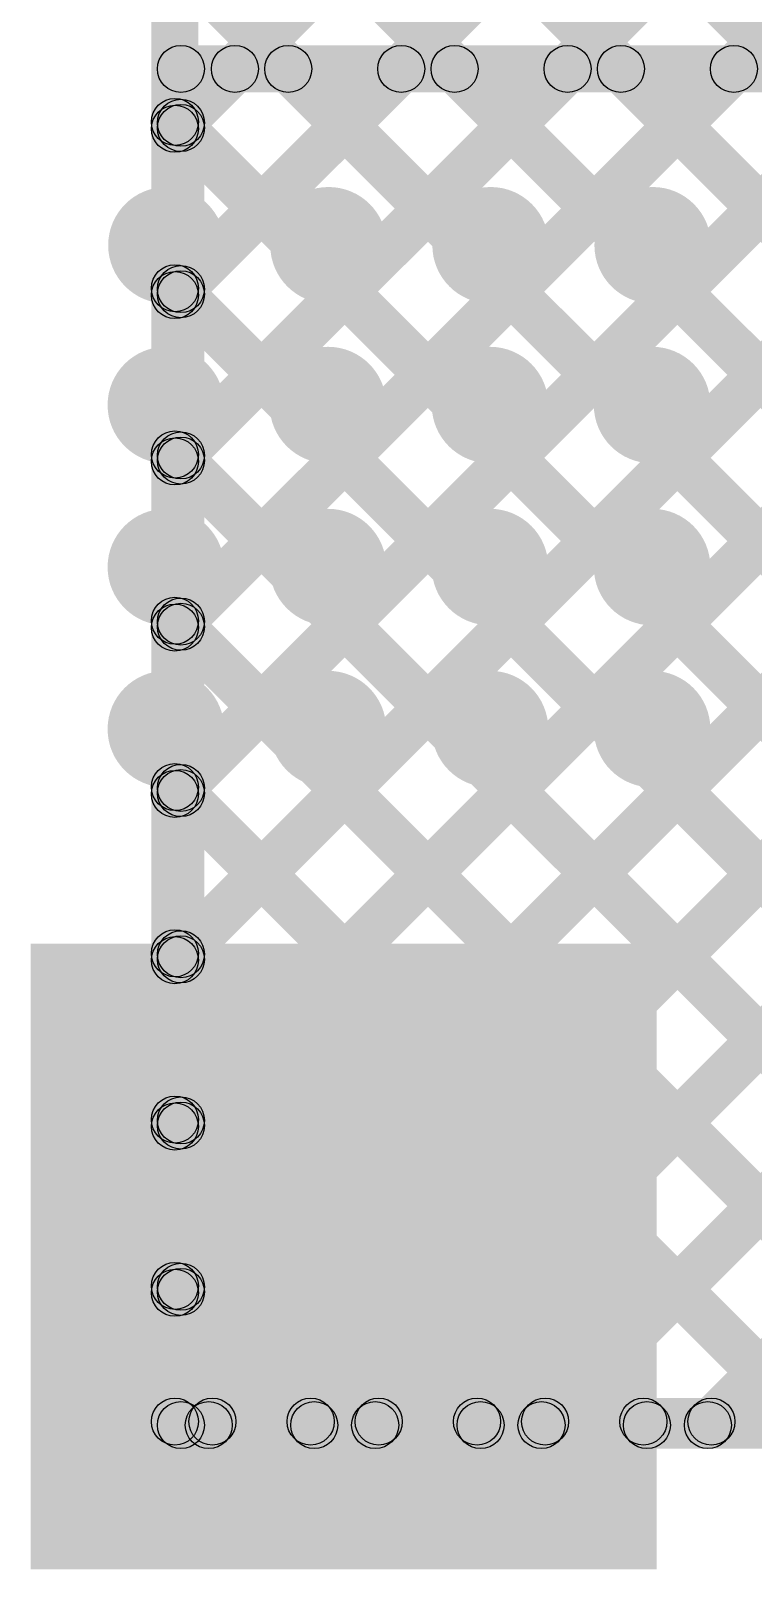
# Model space of a CAD drawing. Header units: millimetres. Extents: x -0.28 to 3.03, y -0.05 to 3.12.
# Drawn here: x 0.0255 to 0.1483, y 0.0258 to 0.2875 of the extents above; entities that cross this region are included whole.
import ezdxf

# ---------------------------------------------------------------- set-up
doc = ezdxf.new("R2010")
doc.units = ezdxf.units.MM
doc.header["$MEASUREMENT"] = 0
for name, color, linetype in [('BottomLayer', 5, 'Continuous'), ('BottomSolder', 6, 'Continuous'), ('PadHoleLayer', 156, 'Continuous'), ('TopLayer', 1, 'Continuous'), ('TopSolder', 216, 'Continuous'), ('ViaHoleLayer', 16, 'Continuous')]:
    doc.layers.add(name, color=color, linetype=linetype)

msp = doc.modelspace()

# ---------------------------------------------------------------- hatches: boundary and pattern name
at = {"layer": 'BottomLayer'}
for points in [[(0.046, 2.09102), (0.054, 2.09102), (0.054, 0.0509), (0.046, 0.0509)], [(0.05283, 0.12656), (0.04717, 0.13222), (0.48928, 0.57433), (0.49494, 0.56867)], [(0.05283, 0.09828), (0.04717, 0.10393), (0.51757, 0.57433), (0.52323, 0.56867)], [(0.05283, 0.18313), (0.04717, 0.18879), (0.43272, 0.57433), (0.43837, 0.56867)], [(0.05283, 0.06999), (0.04717, 0.07565), (0.54585, 0.57433), (0.55151, 0.56867)], [(0.05283, 0.06999), (0.04717, 0.07565), (0.54585, 0.57433), (0.55151, 0.56867)], [(0.05283, 0.15484), (0.04717, 0.1605), (0.461, 0.57433), (0.46666, 0.56867)], [(0.05283, 0.2397), (0.04717, 0.24535), (0.37615, 0.57433), (0.3818, 0.56867)], [(0.05283, 0.21141), (0.04717, 0.21707), (0.40443, 0.57433), (0.41009, 0.56867)], [(0.05283, 0.26798), (0.04717, 0.27364), (0.34786, 0.57433), (0.35352, 0.56867)], [(0.0592, 0.04808), (0.05354, 0.05373), (0.57414, 0.57433), (0.57979, 0.56867)], [(0.08748, 0.04808), (0.08183, 0.05373), (0.60242, 0.57433), (0.60808, 0.56867)], [(0.11577, 0.04808), (0.11011, 0.05373), (0.63071, 0.57433), (0.63636, 0.56867)], [(0.14405, 0.04808), (0.13839, 0.05373), (0.65899, 0.57433), (0.66465, 0.56867)], [(0.04717, 0.38229), (0.05283, 0.38794), (0.38704, 0.05373), (0.38138, 0.04808)], [(0.04717, 0.354), (0.05283, 0.35966), (0.35875, 0.05373), (0.3531, 0.04808)], [(0.04717, 0.32572), (0.05283, 0.33137), (0.33047, 0.05373), (0.32481, 0.04808)], [(0.04717, 0.29743), (0.05283, 0.30309), (0.30219, 0.05373), (0.29653, 0.04808)], [(0.04717, 0.26915), (0.05283, 0.27481), (0.2739, 0.05373), (0.26824, 0.04808)], [(0.04717, 0.24086), (0.05283, 0.24652), (0.24562, 0.05373), (0.23996, 0.04808)], [(0.04717, 0.21258), (0.05283, 0.21824), (0.21733, 0.05373), (0.21168, 0.04808)], [(0.04717, 0.1843), (0.05283, 0.18995), (0.18905, 0.05373), (0.18339, 0.04808)], [(0.04717, 0.15601), (0.05283, 0.16167), (0.16076, 0.05373), (0.15511, 0.04808)], [(0.04717, 0.12773), (0.05283, 0.13338), (0.13248, 0.05373), (0.12682, 0.04808)], [(0.02949, 0.02979), (0.02949, 0.12821), (0.12791, 0.12821), (0.12791, 0.02979)], [(0.04717, 0.09944), (0.05283, 0.1051), (0.1042, 0.05373), (0.09854, 0.04808)], [(0.04717, 0.07116), (0.05283, 0.07682), (0.07591, 0.05373), (0.07025, 0.04808)], [(0.05, 0.0469), (0.05, 0.0549), (0.54579, 0.0549), (0.54579, 0.0469)]]:
    msp.add_hatch(color=5, dxfattribs=at).paths.add_polyline_path(points)
h = msp.add_hatch(color=5, dxfattribs=at)
edge = h.paths.add_edge_path()
edge.add_arc((0.05, 0.27198), 0.004, 0, 360)
h = msp.add_hatch(color=5, dxfattribs=at)
edge = h.paths.add_edge_path()
edge.add_arc((0.05, 0.27081), 0.004, 0, 360)
h = msp.add_hatch(color=5, dxfattribs=at)
edge = h.paths.add_edge_path()
edge.add_arc((0.04856, 0.251), 0.00886, 0, 360)
h = msp.add_hatch(color=5, dxfattribs=at)
edge = h.paths.add_edge_path()
edge.add_arc((0.07612, 0.251), 0.00886, 0, 360)
h = msp.add_hatch(color=5, dxfattribs=at)
edge = h.paths.add_edge_path()
edge.add_arc((0.10368, 0.251), 0.00886, 0, 360)
h = msp.add_hatch(color=5, dxfattribs=at)
edge = h.paths.add_edge_path()
edge.add_arc((0.13124, 0.251), 0.00886, 0, 360)
h = msp.add_hatch(color=5, dxfattribs=at)
edge = h.paths.add_edge_path()
edge.add_arc((0.05, 0.24369), 0.004, 0, 360)
h = msp.add_hatch(color=5, dxfattribs=at)
edge = h.paths.add_edge_path()
edge.add_arc((0.05, 0.24253), 0.004, 0, 360)
h = msp.add_hatch(color=5, dxfattribs=at)
edge = h.paths.add_edge_path()
edge.add_arc((0.04846, 0.22382), 0.00886, 0, 360)
h = msp.add_hatch(color=5, dxfattribs=at)
edge = h.paths.add_edge_path()
edge.add_arc((0.07602, 0.22382), 0.00886, 0, 360)
h = msp.add_hatch(color=5, dxfattribs=at)
edge = h.paths.add_edge_path()
edge.add_arc((0.10358, 0.22382), 0.00886, 0, 360)
h = msp.add_hatch(color=5, dxfattribs=at)
edge = h.paths.add_edge_path()
edge.add_arc((0.13114, 0.22382), 0.00886, 0, 360)
h = msp.add_hatch(color=5, dxfattribs=at)
edge = h.paths.add_edge_path()
edge.add_arc((0.05, 0.21541), 0.004, 0, 360)
h = msp.add_hatch(color=5, dxfattribs=at)
edge = h.paths.add_edge_path()
edge.add_arc((0.05, 0.21424), 0.004, 0, 360)
h = msp.add_hatch(color=5, dxfattribs=at)
edge = h.paths.add_edge_path()
edge.add_arc((0.04846, 0.19626), 0.00886, 0, 360)
h = msp.add_hatch(color=5, dxfattribs=at)
edge = h.paths.add_edge_path()
edge.add_arc((0.07602, 0.19626), 0.00886, 0, 360)
h = msp.add_hatch(color=5, dxfattribs=at)
edge = h.paths.add_edge_path()
edge.add_arc((0.10358, 0.19626), 0.00886, 0, 360)
h = msp.add_hatch(color=5, dxfattribs=at)
edge = h.paths.add_edge_path()
edge.add_arc((0.13114, 0.19626), 0.00886, 0, 360)
h = msp.add_hatch(color=5, dxfattribs=at)
edge = h.paths.add_edge_path()
edge.add_arc((0.05, 0.18712), 0.004, 0, 360)
h = msp.add_hatch(color=5, dxfattribs=at)
edge = h.paths.add_edge_path()
edge.add_arc((0.05, 0.18596), 0.004, 0, 360)
h = msp.add_hatch(color=5, dxfattribs=at)
edge = h.paths.add_edge_path()
edge.add_arc((0.04846, 0.1687), 0.00886, 0, 360)
h = msp.add_hatch(color=5, dxfattribs=at)
edge = h.paths.add_edge_path()
edge.add_arc((0.07602, 0.1687), 0.00886, 0, 360)
h = msp.add_hatch(color=5, dxfattribs=at)
edge = h.paths.add_edge_path()
edge.add_arc((0.10358, 0.1687), 0.00886, 0, 360)
h = msp.add_hatch(color=5, dxfattribs=at)
edge = h.paths.add_edge_path()
edge.add_arc((0.13114, 0.1687), 0.00886, 0, 360)
h = msp.add_hatch(color=5, dxfattribs=at)
edge = h.paths.add_edge_path()
edge.add_arc((0.05, 0.15884), 0.004, 0, 360)
h = msp.add_hatch(color=5, dxfattribs=at)
edge = h.paths.add_edge_path()
edge.add_arc((0.05, 0.15767), 0.004, 0, 360)
h = msp.add_hatch(color=5, dxfattribs=at)
edge = h.paths.add_edge_path()
edge.add_arc((0.05, 0.13056), 0.004, 0, 360)
h = msp.add_hatch(color=5, dxfattribs=at)
edge = h.paths.add_edge_path()
edge.add_arc((0.05, 0.12939), 0.004, 0, 360)
h = msp.add_hatch(color=5, dxfattribs=at)
edge = h.paths.add_edge_path()
edge.add_arc((0.05, 0.10227), 0.004, 0, 360)
h = msp.add_hatch(color=5, dxfattribs=at)
edge = h.paths.add_edge_path()
edge.add_arc((0.05, 0.1011), 0.004, 0, 360)
h = msp.add_hatch(color=5, dxfattribs=at)
edge = h.paths.add_edge_path()
edge.add_arc((0.05, 0.07399), 0.004, 0, 360)
h = msp.add_hatch(color=5, dxfattribs=at)
edge = h.paths.add_edge_path()
edge.add_arc((0.05, 0.07282), 0.004, 0, 360)
h = msp.add_hatch(color=5, dxfattribs=at)
edge = h.paths.add_edge_path()
edge.add_arc((0.05, 0.07282), 0.004, 0, 360)
h = msp.add_hatch(color=5, dxfattribs=at)
edge = h.paths.add_edge_path()
edge.add_arc((0.05, 0.0509), 0.004, 0, 360)
h = msp.add_hatch(color=5, dxfattribs=at)
edge = h.paths.add_edge_path()
edge.add_arc((0.05, 0.0509), 0.004, 0, 360)
h = msp.add_hatch(color=5, dxfattribs=at)
edge = h.paths.add_edge_path()
edge.add_arc((0.05637, 0.0509), 0.004, 0, 360)
h = msp.add_hatch(color=5, dxfattribs=at)
edge = h.paths.add_edge_path()
edge.add_arc((0.07308, 0.0509), 0.004, 0, 360)
h = msp.add_hatch(color=5, dxfattribs=at)
edge = h.paths.add_edge_path()
edge.add_arc((0.08465, 0.0509), 0.004, 0, 360)
h = msp.add_hatch(color=5, dxfattribs=at)
edge = h.paths.add_edge_path()
edge.add_arc((0.10137, 0.0509), 0.004, 0, 360)
h = msp.add_hatch(color=5, dxfattribs=at)
edge = h.paths.add_edge_path()
edge.add_arc((0.11294, 0.0509), 0.004, 0, 360)
h = msp.add_hatch(color=5, dxfattribs=at)
edge = h.paths.add_edge_path()
edge.add_arc((0.12965, 0.0509), 0.004, 0, 360)
h = msp.add_hatch(color=5, dxfattribs=at)
edge = h.paths.add_edge_path()
edge.add_arc((0.14122, 0.0509), 0.004, 0, 360)
at = {"layer": 'BottomSolder'}
h = msp.add_hatch(color=6, dxfattribs=at)
edge = h.paths.add_edge_path()
edge.add_arc((0.04856, 0.251), 0.00991, 0, 360)
h = msp.add_hatch(color=6, dxfattribs=at)
edge = h.paths.add_edge_path()
edge.add_arc((0.07612, 0.251), 0.00991, 0, 360)
h = msp.add_hatch(color=6, dxfattribs=at)
edge = h.paths.add_edge_path()
edge.add_arc((0.10368, 0.251), 0.00991, 0, 360)
h = msp.add_hatch(color=6, dxfattribs=at)
edge = h.paths.add_edge_path()
edge.add_arc((0.13124, 0.251), 0.00991, 0, 360)
h = msp.add_hatch(color=6, dxfattribs=at)
edge = h.paths.add_edge_path()
edge.add_arc((0.04846, 0.22382), 0.00991, 0, 360)
h = msp.add_hatch(color=6, dxfattribs=at)
edge = h.paths.add_edge_path()
edge.add_arc((0.07602, 0.22382), 0.00991, 0, 360)
h = msp.add_hatch(color=6, dxfattribs=at)
edge = h.paths.add_edge_path()
edge.add_arc((0.10358, 0.22382), 0.00991, 0, 360)
h = msp.add_hatch(color=6, dxfattribs=at)
edge = h.paths.add_edge_path()
edge.add_arc((0.13114, 0.22382), 0.00991, 0, 360)
h = msp.add_hatch(color=6, dxfattribs=at)
edge = h.paths.add_edge_path()
edge.add_arc((0.04846, 0.19626), 0.00991, 0, 360)
h = msp.add_hatch(color=6, dxfattribs=at)
edge = h.paths.add_edge_path()
edge.add_arc((0.07602, 0.19626), 0.00991, 0, 360)
h = msp.add_hatch(color=6, dxfattribs=at)
edge = h.paths.add_edge_path()
edge.add_arc((0.10358, 0.19626), 0.00991, 0, 360)
h = msp.add_hatch(color=6, dxfattribs=at)
edge = h.paths.add_edge_path()
edge.add_arc((0.13114, 0.19626), 0.00991, 0, 360)
h = msp.add_hatch(color=6, dxfattribs=at)
edge = h.paths.add_edge_path()
edge.add_arc((0.04846, 0.1687), 0.00991, 0, 360)
h = msp.add_hatch(color=6, dxfattribs=at)
edge = h.paths.add_edge_path()
edge.add_arc((0.07602, 0.1687), 0.00991, 0, 360)
h = msp.add_hatch(color=6, dxfattribs=at)
edge = h.paths.add_edge_path()
edge.add_arc((0.10358, 0.1687), 0.00991, 0, 360)
h = msp.add_hatch(color=6, dxfattribs=at)
edge = h.paths.add_edge_path()
edge.add_arc((0.13114, 0.1687), 0.00991, 0, 360)
msp.add_hatch(color=6, dxfattribs=at).paths.add_polyline_path([(0.02549, 0.02579), (0.02549, 0.13221), (0.13191, 0.13221), (0.13191, 0.02579)])
at = {"layer": 'PadHoleLayer'}
h = msp.add_hatch(color=156, dxfattribs=at)
edge = h.paths.add_edge_path()
edge.add_arc((0.0787, 0.079), 0.04528, 0, 360)
at = {"layer": 'TopLayer'}
h = msp.add_hatch(color=1, dxfattribs=at)
edge = h.paths.add_edge_path()
edge.add_arc((0.05102, 0.281), 0.004, 0, 360)
h = msp.add_hatch(color=1, dxfattribs=at)
edge = h.paths.add_edge_path()
edge.add_arc((0.05102, 0.281), 0.004, 0, 360)
for points in [[(0.05385, 0.12758), (0.0482, 0.13324), (0.19878, 0.28383), (0.20444, 0.27817)], [(0.05385, 0.07101), (0.0482, 0.07667), (0.25535, 0.28383), (0.26101, 0.27817)], [(0.05385, 0.15587), (0.0482, 0.16152), (0.1705, 0.28383), (0.17616, 0.27817)], [(0.05385, 0.24072), (0.0482, 0.24638), (0.08565, 0.28383), (0.0913, 0.27817)], [(0.05385, 0.21244), (0.0482, 0.21809), (0.11393, 0.28383), (0.11959, 0.27817)], [(0.05385, 0.26901), (0.0482, 0.27466), (0.05736, 0.28383), (0.06302, 0.27817)], [(0.05385, 0.18415), (0.0482, 0.18981), (0.14222, 0.28383), (0.14787, 0.27817)], [(0.05385, 0.0993), (0.0482, 0.10496), (0.22707, 0.28383), (0.23273, 0.27817)], [(0.05102, 0.277), (0.05102, 0.285), (0.307, 0.285), (0.307, 0.277)], [(0.05859, 0.04747), (0.05294, 0.05313), (0.28364, 0.28383), (0.28929, 0.27817)], [(0.05859, 0.04747), (0.05294, 0.05313), (0.28364, 0.28383), (0.28929, 0.27817)], [(0.06643, 0.27817), (0.07209, 0.28383), (0.30279, 0.05313), (0.29713, 0.04747)], [(0.08688, 0.04747), (0.08122, 0.05313), (0.31092, 0.28283), (0.31658, 0.27717)], [(0.09472, 0.27817), (0.10037, 0.28383), (0.33108, 0.05313), (0.32542, 0.04747)], [(0.11516, 0.04747), (0.1095, 0.05313), (0.33921, 0.28283), (0.34486, 0.27717)], [(0.123, 0.27817), (0.12866, 0.28383), (0.35936, 0.05313), (0.3537, 0.04747)], [(0.14345, 0.04747), (0.13779, 0.05313), (0.36749, 0.28283), (0.37315, 0.27717)], [(0.05502, 0.0503), (0.04702, 0.0503), (0.04702, 0.281), (0.05502, 0.281)], [(0.0482, 0.26813), (0.05385, 0.27378), (0.27451, 0.05313), (0.26885, 0.04747)], [(0.0482, 0.23984), (0.05385, 0.2455), (0.24622, 0.05313), (0.24057, 0.04747)], [(0.0482, 0.21156), (0.05385, 0.21721), (0.21794, 0.05313), (0.21228, 0.04747)], [(0.0482, 0.18327), (0.05385, 0.18893), (0.18965, 0.05313), (0.184, 0.04747)], [(0.0482, 0.15499), (0.05385, 0.16064), (0.16137, 0.05313), (0.15571, 0.04747)], [(0.0482, 0.1267), (0.05385, 0.13236), (0.13309, 0.05313), (0.12743, 0.04747)], [(0.02949, 0.02979), (0.02949, 0.12821), (0.12791, 0.12821), (0.12791, 0.02979)], [(0.0482, 0.09842), (0.05385, 0.10408), (0.1048, 0.05313), (0.09914, 0.04747)], [(0.0482, 0.07013), (0.05385, 0.07579), (0.07652, 0.05313), (0.07086, 0.04747)], [(0.05102, 0.0463), (0.05102, 0.0543), (0.54579, 0.0543), (0.54579, 0.0463)]]:
    msp.add_hatch(color=1, dxfattribs=at).paths.add_polyline_path(points)
h = msp.add_hatch(color=1, dxfattribs=at)
edge = h.paths.add_edge_path()
edge.add_arc((0.06019, 0.281), 0.004, 0, 360)
h = msp.add_hatch(color=1, dxfattribs=at)
edge = h.paths.add_edge_path()
edge.add_arc((0.06926, 0.281), 0.004, 0, 360)
h = msp.add_hatch(color=1, dxfattribs=at)
edge = h.paths.add_edge_path()
edge.add_arc((0.08848, 0.281), 0.004, 0, 360)
h = msp.add_hatch(color=1, dxfattribs=at)
edge = h.paths.add_edge_path()
edge.add_arc((0.09755, 0.281), 0.004, 0, 360)
h = msp.add_hatch(color=1, dxfattribs=at)
edge = h.paths.add_edge_path()
edge.add_arc((0.11676, 0.281), 0.004, 0, 360)
h = msp.add_hatch(color=1, dxfattribs=at)
edge = h.paths.add_edge_path()
edge.add_arc((0.12583, 0.281), 0.004, 0, 360)
h = msp.add_hatch(color=1, dxfattribs=at)
edge = h.paths.add_edge_path()
edge.add_arc((0.14504, 0.281), 0.004, 0, 360)
h = msp.add_hatch(color=1, dxfattribs=at)
edge = h.paths.add_edge_path()
edge.add_arc((0.05102, 0.27183), 0.004, 0, 360)
h = msp.add_hatch(color=1, dxfattribs=at)
edge = h.paths.add_edge_path()
edge.add_arc((0.05102, 0.27095), 0.004, 0, 360)
h = msp.add_hatch(color=1, dxfattribs=at)
edge = h.paths.add_edge_path()
edge.add_arc((0.04856, 0.251), 0.00886, 0, 360)
h = msp.add_hatch(color=1, dxfattribs=at)
edge = h.paths.add_edge_path()
edge.add_arc((0.07612, 0.251), 0.00886, 0, 360)
h = msp.add_hatch(color=1, dxfattribs=at)
edge = h.paths.add_edge_path()
edge.add_arc((0.10368, 0.251), 0.00886, 0, 360)
h = msp.add_hatch(color=1, dxfattribs=at)
edge = h.paths.add_edge_path()
edge.add_arc((0.13124, 0.251), 0.00886, 0, 360)
h = msp.add_hatch(color=1, dxfattribs=at)
edge = h.paths.add_edge_path()
edge.add_arc((0.05102, 0.24355), 0.004, 0, 360)
h = msp.add_hatch(color=1, dxfattribs=at)
edge = h.paths.add_edge_path()
edge.add_arc((0.05102, 0.24267), 0.004, 0, 360)
h = msp.add_hatch(color=1, dxfattribs=at)
edge = h.paths.add_edge_path()
edge.add_arc((0.04846, 0.22382), 0.00886, 0, 360)
h = msp.add_hatch(color=1, dxfattribs=at)
edge = h.paths.add_edge_path()
edge.add_arc((0.07602, 0.22382), 0.00886, 0, 360)
h = msp.add_hatch(color=1, dxfattribs=at)
edge = h.paths.add_edge_path()
edge.add_arc((0.10358, 0.22382), 0.00886, 0, 360)
h = msp.add_hatch(color=1, dxfattribs=at)
edge = h.paths.add_edge_path()
edge.add_arc((0.13114, 0.22382), 0.00886, 0, 360)
h = msp.add_hatch(color=1, dxfattribs=at)
edge = h.paths.add_edge_path()
edge.add_arc((0.05102, 0.21526), 0.004, 0, 360)
h = msp.add_hatch(color=1, dxfattribs=at)
edge = h.paths.add_edge_path()
edge.add_arc((0.05102, 0.21438), 0.004, 0, 360)
h = msp.add_hatch(color=1, dxfattribs=at)
edge = h.paths.add_edge_path()
edge.add_arc((0.04846, 0.19626), 0.00886, 0, 360)
h = msp.add_hatch(color=1, dxfattribs=at)
edge = h.paths.add_edge_path()
edge.add_arc((0.07602, 0.19626), 0.00886, 0, 360)
h = msp.add_hatch(color=1, dxfattribs=at)
edge = h.paths.add_edge_path()
edge.add_arc((0.10358, 0.19626), 0.00886, 0, 360)
h = msp.add_hatch(color=1, dxfattribs=at)
edge = h.paths.add_edge_path()
edge.add_arc((0.13114, 0.19626), 0.00886, 0, 360)
h = msp.add_hatch(color=1, dxfattribs=at)
edge = h.paths.add_edge_path()
edge.add_arc((0.05102, 0.18698), 0.004, 0, 360)
h = msp.add_hatch(color=1, dxfattribs=at)
edge = h.paths.add_edge_path()
edge.add_arc((0.05102, 0.1861), 0.004, 0, 360)
h = msp.add_hatch(color=1, dxfattribs=at)
edge = h.paths.add_edge_path()
edge.add_arc((0.04846, 0.1687), 0.00886, 0, 360)
h = msp.add_hatch(color=1, dxfattribs=at)
edge = h.paths.add_edge_path()
edge.add_arc((0.07602, 0.1687), 0.00886, 0, 360)
h = msp.add_hatch(color=1, dxfattribs=at)
edge = h.paths.add_edge_path()
edge.add_arc((0.10358, 0.1687), 0.00886, 0, 360)
h = msp.add_hatch(color=1, dxfattribs=at)
edge = h.paths.add_edge_path()
edge.add_arc((0.13114, 0.1687), 0.00886, 0, 360)
h = msp.add_hatch(color=1, dxfattribs=at)
edge = h.paths.add_edge_path()
edge.add_arc((0.05102, 0.1587), 0.004, 0, 360)
h = msp.add_hatch(color=1, dxfattribs=at)
edge = h.paths.add_edge_path()
edge.add_arc((0.05102, 0.15782), 0.004, 0, 360)
h = msp.add_hatch(color=1, dxfattribs=at)
edge = h.paths.add_edge_path()
edge.add_arc((0.05102, 0.13041), 0.004, 0, 360)
h = msp.add_hatch(color=1, dxfattribs=at)
edge = h.paths.add_edge_path()
edge.add_arc((0.05102, 0.12953), 0.004, 0, 360)
h = msp.add_hatch(color=1, dxfattribs=at)
edge = h.paths.add_edge_path()
edge.add_arc((0.05102, 0.10213), 0.004, 0, 360)
h = msp.add_hatch(color=1, dxfattribs=at)
edge = h.paths.add_edge_path()
edge.add_arc((0.05102, 0.10125), 0.004, 0, 360)
h = msp.add_hatch(color=1, dxfattribs=at)
edge = h.paths.add_edge_path()
edge.add_arc((0.05102, 0.07384), 0.004, 0, 360)
h = msp.add_hatch(color=1, dxfattribs=at)
edge = h.paths.add_edge_path()
edge.add_arc((0.05102, 0.07296), 0.004, 0, 360)
h = msp.add_hatch(color=1, dxfattribs=at)
edge = h.paths.add_edge_path()
edge.add_arc((0.05102, 0.0503), 0.004, 0, 360)
h = msp.add_hatch(color=1, dxfattribs=at)
edge = h.paths.add_edge_path()
edge.add_arc((0.05102, 0.0503), 0.004, 0, 360)
h = msp.add_hatch(color=1, dxfattribs=at)
edge = h.paths.add_edge_path()
edge.add_arc((0.05576, 0.0503), 0.004, 0, 360)
h = msp.add_hatch(color=1, dxfattribs=at)
edge = h.paths.add_edge_path()
edge.add_arc((0.05576, 0.0503), 0.004, 0, 360)
h = msp.add_hatch(color=1, dxfattribs=at)
edge = h.paths.add_edge_path()
edge.add_arc((0.07369, 0.0503), 0.004, 0, 360)
h = msp.add_hatch(color=1, dxfattribs=at)
edge = h.paths.add_edge_path()
edge.add_arc((0.08405, 0.0503), 0.004, 0, 360)
h = msp.add_hatch(color=1, dxfattribs=at)
edge = h.paths.add_edge_path()
edge.add_arc((0.10197, 0.0503), 0.004, 0, 360)
h = msp.add_hatch(color=1, dxfattribs=at)
edge = h.paths.add_edge_path()
edge.add_arc((0.11233, 0.0503), 0.004, 0, 360)
h = msp.add_hatch(color=1, dxfattribs=at)
edge = h.paths.add_edge_path()
edge.add_arc((0.13026, 0.0503), 0.004, 0, 360)
h = msp.add_hatch(color=1, dxfattribs=at)
edge = h.paths.add_edge_path()
edge.add_arc((0.14062, 0.0503), 0.004, 0, 360)
at = {"layer": 'TopSolder'}
h = msp.add_hatch(color=216, dxfattribs=at)
edge = h.paths.add_edge_path()
edge.add_arc((0.04856, 0.251), 0.00991, 0, 360)
h = msp.add_hatch(color=216, dxfattribs=at)
edge = h.paths.add_edge_path()
edge.add_arc((0.07612, 0.251), 0.00991, 0, 360)
h = msp.add_hatch(color=216, dxfattribs=at)
edge = h.paths.add_edge_path()
edge.add_arc((0.10368, 0.251), 0.00991, 0, 360)
h = msp.add_hatch(color=216, dxfattribs=at)
edge = h.paths.add_edge_path()
edge.add_arc((0.13124, 0.251), 0.00991, 0, 360)
h = msp.add_hatch(color=216, dxfattribs=at)
edge = h.paths.add_edge_path()
edge.add_arc((0.04846, 0.22382), 0.00991, 0, 360)
h = msp.add_hatch(color=216, dxfattribs=at)
edge = h.paths.add_edge_path()
edge.add_arc((0.07602, 0.22382), 0.00991, 0, 360)
h = msp.add_hatch(color=216, dxfattribs=at)
edge = h.paths.add_edge_path()
edge.add_arc((0.10358, 0.22382), 0.00991, 0, 360)
h = msp.add_hatch(color=216, dxfattribs=at)
edge = h.paths.add_edge_path()
edge.add_arc((0.13114, 0.22382), 0.00991, 0, 360)
h = msp.add_hatch(color=216, dxfattribs=at)
edge = h.paths.add_edge_path()
edge.add_arc((0.04846, 0.19626), 0.00991, 0, 360)
h = msp.add_hatch(color=216, dxfattribs=at)
edge = h.paths.add_edge_path()
edge.add_arc((0.07602, 0.19626), 0.00991, 0, 360)
h = msp.add_hatch(color=216, dxfattribs=at)
edge = h.paths.add_edge_path()
edge.add_arc((0.10358, 0.19626), 0.00991, 0, 360)
h = msp.add_hatch(color=216, dxfattribs=at)
edge = h.paths.add_edge_path()
edge.add_arc((0.13114, 0.19626), 0.00991, 0, 360)
h = msp.add_hatch(color=216, dxfattribs=at)
edge = h.paths.add_edge_path()
edge.add_arc((0.04846, 0.1687), 0.00991, 0, 360)
h = msp.add_hatch(color=216, dxfattribs=at)
edge = h.paths.add_edge_path()
edge.add_arc((0.07602, 0.1687), 0.00991, 0, 360)
h = msp.add_hatch(color=216, dxfattribs=at)
edge = h.paths.add_edge_path()
edge.add_arc((0.10358, 0.1687), 0.00991, 0, 360)
h = msp.add_hatch(color=216, dxfattribs=at)
edge = h.paths.add_edge_path()
edge.add_arc((0.13114, 0.1687), 0.00991, 0, 360)
msp.add_hatch(color=216, dxfattribs=at).paths.add_polyline_path([(0.02549, 0.02579), (0.02549, 0.13221), (0.13191, 0.13221), (0.13191, 0.02579)])
at = {"layer": 'ViaHoleLayer'}
h = msp.add_hatch(color=16, dxfattribs=at)
edge = h.paths.add_edge_path()
edge.add_arc((0.04856, 0.251), 0.00591, 0, 360)
h = msp.add_hatch(color=16, dxfattribs=at)
edge = h.paths.add_edge_path()
edge.add_arc((0.07612, 0.251), 0.00591, 0, 360)
h = msp.add_hatch(color=16, dxfattribs=at)
edge = h.paths.add_edge_path()
edge.add_arc((0.10368, 0.251), 0.00591, 0, 360)
h = msp.add_hatch(color=16, dxfattribs=at)
edge = h.paths.add_edge_path()
edge.add_arc((0.13124, 0.251), 0.00591, 0, 360)
h = msp.add_hatch(color=16, dxfattribs=at)
edge = h.paths.add_edge_path()
edge.add_arc((0.04846, 0.22382), 0.00591, 0, 360)
h = msp.add_hatch(color=16, dxfattribs=at)
edge = h.paths.add_edge_path()
edge.add_arc((0.07602, 0.22382), 0.00591, 0, 360)
h = msp.add_hatch(color=16, dxfattribs=at)
edge = h.paths.add_edge_path()
edge.add_arc((0.10358, 0.22382), 0.00591, 0, 360)
h = msp.add_hatch(color=16, dxfattribs=at)
edge = h.paths.add_edge_path()
edge.add_arc((0.13114, 0.22382), 0.00591, 0, 360)
h = msp.add_hatch(color=16, dxfattribs=at)
edge = h.paths.add_edge_path()
edge.add_arc((0.04846, 0.19626), 0.00591, 0, 360)
h = msp.add_hatch(color=16, dxfattribs=at)
edge = h.paths.add_edge_path()
edge.add_arc((0.07602, 0.19626), 0.00591, 0, 360)
h = msp.add_hatch(color=16, dxfattribs=at)
edge = h.paths.add_edge_path()
edge.add_arc((0.10358, 0.19626), 0.00591, 0, 360)
h = msp.add_hatch(color=16, dxfattribs=at)
edge = h.paths.add_edge_path()
edge.add_arc((0.13114, 0.19626), 0.00591, 0, 360)
h = msp.add_hatch(color=16, dxfattribs=at)
edge = h.paths.add_edge_path()
edge.add_arc((0.04846, 0.1687), 0.00591, 0, 360)
h = msp.add_hatch(color=16, dxfattribs=at)
edge = h.paths.add_edge_path()
edge.add_arc((0.07602, 0.1687), 0.00591, 0, 360)
h = msp.add_hatch(color=16, dxfattribs=at)
edge = h.paths.add_edge_path()
edge.add_arc((0.10358, 0.1687), 0.00591, 0, 360)
h = msp.add_hatch(color=16, dxfattribs=at)
edge = h.paths.add_edge_path()
edge.add_arc((0.13114, 0.1687), 0.00591, 0, 360)

# ---------------------------------------------------------------- linework, layer by layer
at = {"layer": 'BottomLayer'}
for centre in [(0.05, 0.27198), (0.05, 0.27081), (0.05, 0.24369), (0.05, 0.24253), (0.05, 0.21541), (0.05, 0.21424), (0.05, 0.18712), (0.05, 0.18596), (0.05, 0.15884), (0.05, 0.15767), (0.05, 0.13056), (0.05, 0.12939), (0.05, 0.10227), (0.05, 0.1011), (0.05, 0.07399), (0.05, 0.07282), (0.05, 0.07282), (0.05, 0.0509), (0.05, 0.0509), (0.05637, 0.0509), (0.07308, 0.0509), (0.08465, 0.0509), (0.10137, 0.0509), (0.11294, 0.0509), (0.12965, 0.0509), (0.14122, 0.0509)]:
    msp.add_circle(centre, 0.004, dxfattribs=at)
at = {"layer": 'TopLayer'}
for centre in [(0.05102, 0.281), (0.05102, 0.281), (0.06019, 0.281), (0.06926, 0.281), (0.08848, 0.281), (0.09755, 0.281), (0.11676, 0.281), (0.12583, 0.281), (0.14504, 0.281), (0.05102, 0.27183), (0.05102, 0.27095), (0.05102, 0.24355), (0.05102, 0.24267), (0.05102, 0.21526), (0.05102, 0.21438), (0.05102, 0.18698), (0.05102, 0.1861), (0.05102, 0.1587), (0.05102, 0.15782), (0.05102, 0.13041), (0.05102, 0.12953), (0.05102, 0.10213), (0.05102, 0.10125), (0.05102, 0.07384), (0.05102, 0.07296), (0.05102, 0.0503), (0.05102, 0.0503), (0.05576, 0.0503), (0.05576, 0.0503), (0.07369, 0.0503), (0.08405, 0.0503), (0.10197, 0.0503), (0.11233, 0.0503), (0.13026, 0.0503), (0.14062, 0.0503)]:
    msp.add_circle(centre, 0.004, dxfattribs=at)

doc.saveas('drawing.dxf')
